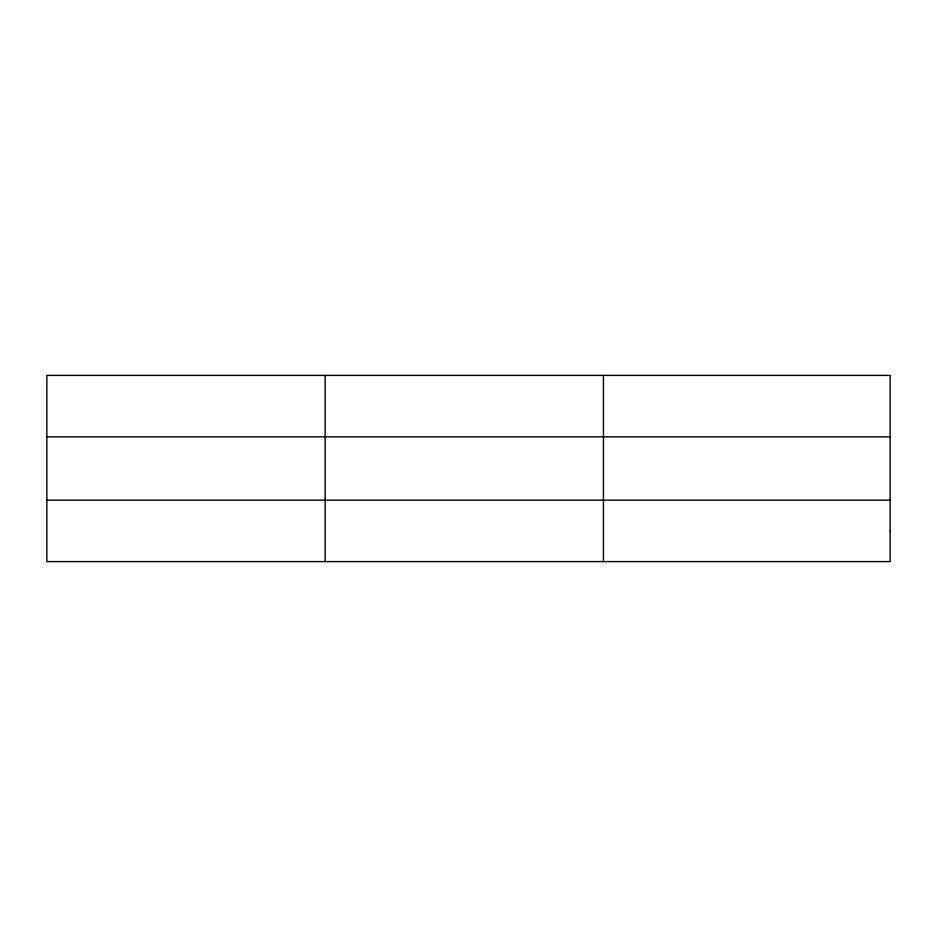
<?xml version="1.0" encoding="UTF-8"?>
<svg xmlns="http://www.w3.org/2000/svg" width="937" height="937" viewBox="0 0 937 937"><rect width="100%" height="100%" fill="white"/><g stroke="black" fill="none" stroke-linecap="round" stroke-linejoin="round"><path stroke-width="1.41" d="M325.139 561.591L325.139 375.409M603.428 561.591L603.428 375.409M46.85 436.853L890.15 436.853M46.85 500.147L890.15 500.147M890.15 530.869L890.15 561.591L46.85 561.591L46.85 375.409L890.15 375.409L890.15 530.869"/></g></svg>
